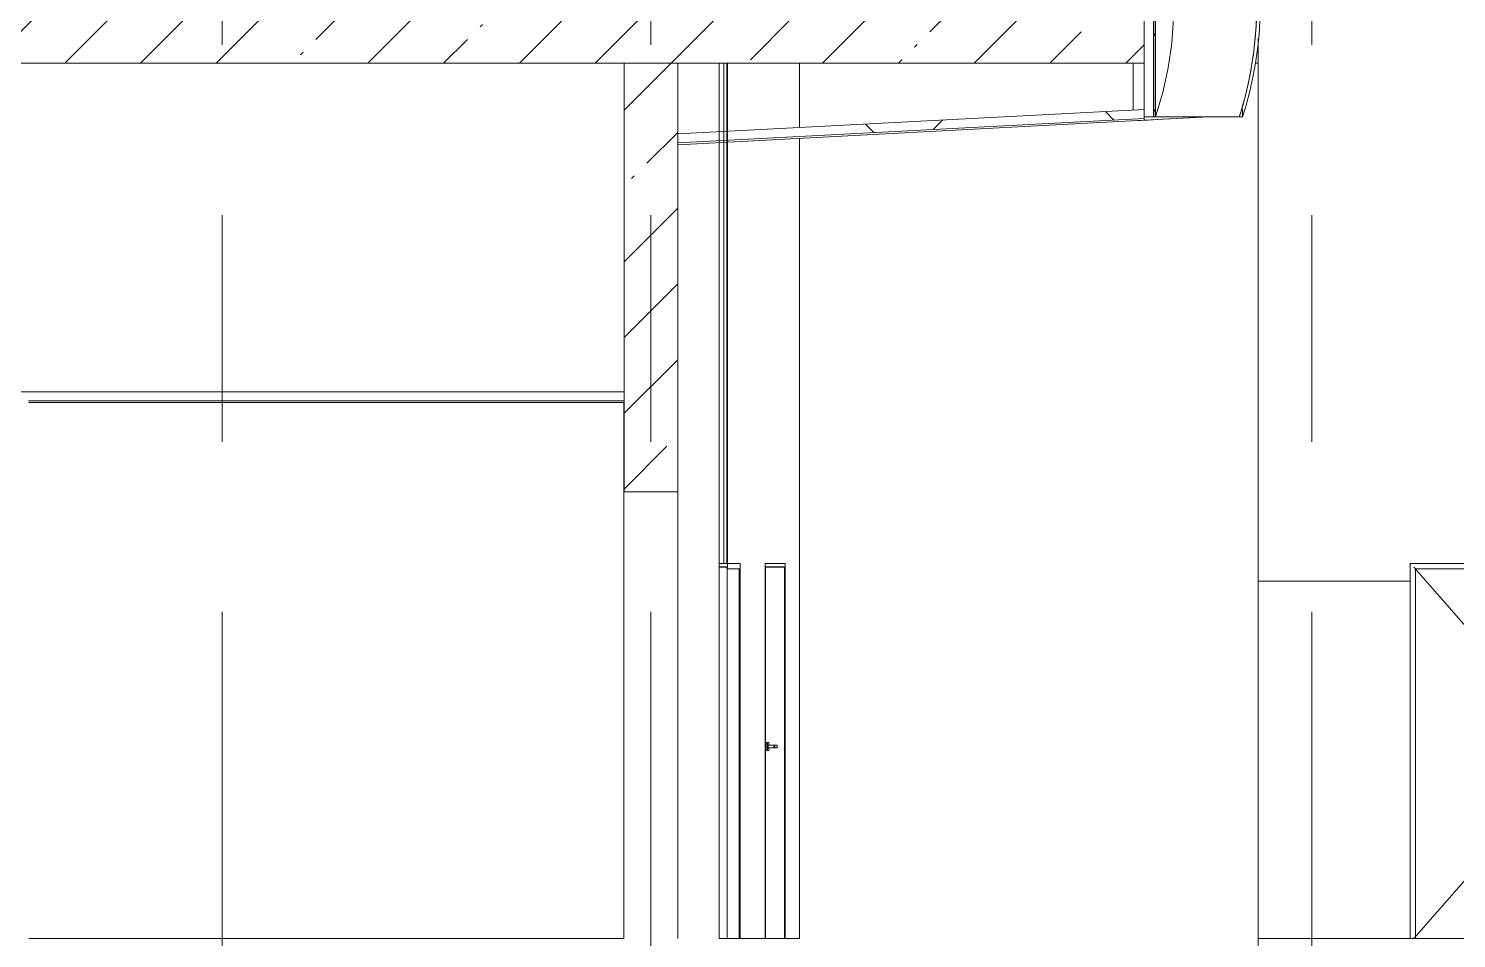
# Model space of a CAD drawing. Header units: millimetres. Extents: x -39507 to 33074, y -24219 to 30962.
# Drawn here: x -16967 to -8974, y 0 to 5095 of the extents above; entities that cross this region are included whole.
import ezdxf

# ---------------------------------------------------------------- set-up
doc = ezdxf.new("R2010")
doc.units = ezdxf.units.MM
doc.linetypes.add('Осевые', pattern=[6350, 1270, -952.5, 3175, -952.5])
for name, color, linetype, lineweight in [('Двери', 7, 'Continuous', 9), ('Каркас_Импост', 7, 'Continuous', 9), ('Общие ребра', 7, 'Continuous', 9), ('Основа _2_-1', 7, 'Continuous', 9), ('Отделка 1 _4_-1', 7, 'Continuous', 9), ('Панель', 7, 'Continuous', 9), ('Перекрытия', 7, 'Continuous', 9), ('Потолки', 7, 'Continuous', 9), ('Стены', 7, 'Continuous', 9), ('Структура _1_', 7, 'Continuous', 18), ('Термическая_воздушная прослойка _3_-1', 7, 'Continuous', 9), ('Штриховка разреза-2', 7, 'Continuous', 9), ('Элементы узлов', 7, 'Continuous', 9)]:
    doc.layers.add(name, color=color, linetype=linetype, lineweight=lineweight)
doc.layers.add('Оси-3', color=7, linetype='Осевые', lineweight=9, true_color=0xaaaaaa)
pattern_1 = [(45, (-2885.9, 6475), (-424.264, 424.264), [600, -100, 20, -100]), (45, (-2885.9, 6899), (-424.264, 424.264), [])]
pattern_2 = [(45, (-2885.9, 6475), (-707.11, 707.11), []), (135, (-2885.9, 6475), (-707.11, -707.11), [])]

# ---------------------------------------------------------------- blocks, each defined once
blk = doc.blocks.new('Дверь - Полуторная_001 - ДВ3_21-15-6256117-Разрез 2-2')
at = {"layer": 'Двери'}
for p, q in [((-8302.9, 1127.5), (-8302.9, 1132.5)), ((-8302.9, 1132.5), (-8302.9, 1127.5)), ((-8302.9, 922.5), (-8302.9, 1127.1)), ((-8477, 1082.5), (-8477, 1067.5)), ((-8473.7, 1082.5), (-8470.4, 1082.5)), ((-8470.4, 1067.5), (-8473.7, 1067.5)), ((-8355.4, 1082.5), (-8470.4, 1082.5)), ((-8470.4, 1082.5), (-8344.6, 1082.5)), ((-8344.6, 1067.5), (-8470.4, 1067.5)), ((-8470.4, 1067.5), (-8355.4, 1067.5)), ((-8382.9, 1101), (-8382.9, 949)), ((-8302.9, 1101), (-8382.9, 1101)), ((-8370.4, 1097.5), (-8370.4, 1082.5)), ((-8325.4, 1097.5), (-8370.4, 1097.5)), ((-8370.4, 1067.5), (-8370.4, 1052.5)), ((-8370.4, 1052.5), (-8325.4, 1052.5)), ((-8344.6, 1082.5), (-8340.4, 1082.5)), ((-8340.4, 1067.5), (-8344.6, 1067.5)), ((-8340.4, 1067.5), (-8340.4, 1082.5)), ((-8340.4, 1067.5), (-8340.4, 1082.5)), ((-8325.4, 1052.5), (-8325.4, 1097.5)), ((-8302.9, 949), (-8302.9, 1101)), ((-8370.4, 997.5), (-8370.4, 952.5)), ((-8325.4, 997.5), (-8370.4, 997.5)), ((-8352.9, 974), (-8352.9, 963.8)), ((-8352.9, 974), (-8352.9, 963.8)), ((-8342.9, 963.8), (-8342.9, 974)), ((-8342.9, 963.8), (-8342.9, 974)), ((-8325.4, 952.5), (-8325.4, 997.5)), ((-8382.9, 949), (-8302.9, 949)), ((-8370.4, 952.5), (-8325.4, 952.5)), ((-8302.9, 922.5), (-8302.9, 917.5)), ((-8302.9, 917.5), (-8302.9, 922.5))]:
    blk.add_line(p, q, dxfattribs=at)
for centre, radius, start, end in [((-8347.9, 980.8), 8.37, 306.67367, 233.32633), ((-8347.9, 980.8), 8.37, 218.9937, 233.32633), ((-8347.9, 963.8), 5, 180, 0), ((-8347.9, 963.8), 5, 240, 300), ((-8347.9, 980.8), 8.37, 306.67367, 321.0063)]:
    blk.add_arc(centre, radius, start, end, dxfattribs=at)
at = {"layer": 'Каркас_Импост'}
for p, q in [((-9232.9, 2100), (-9232.9, 0)), ((-7732.9, 2100), (-9232.9, 2100)), ((-7732.9, 0), (-7732.9, 2100)), ((-9202.9, 0), (-9202.9, 2070)), ((-9202.9, 2070), (-7762.9, 2070)), ((-7762.9, 2070), (-7762.9, 0)), ((-9202.9, 0), (-9232.9, 0)), ((-7732.9, 0), (-7762.9, 0))]:
    blk.add_line(p, q, dxfattribs=at)
at = {"layer": 'Панель'}
for p, q in [((-8302.9, 0), (-8302.9, 2070)), ((-8302.9, 2070), (-8302.9, 0)), ((-9211.9, 0), (-8302.9, 0)), ((-8302.9, 0), (-7753.9, 0))]:
    blk.add_line(p, q, dxfattribs=at)
at = {"layer": 'Элементы узлов'}
for p, q in [((-8302.9, 1039.5), (-9211.9, 2079)), ((-8302.9, 1039.5), (-7753.9, 2079)), ((-9211.9, 0), (-8302.9, 1039.5)), ((-7753.9, 0), (-8302.9, 1039.5))]:
    blk.add_line(p, q, dxfattribs=at)
blk = doc.blocks.new('Базовая стена _ ОС20 - обшивка балкона _мин_вата_фанера 10мм _сталь - ___-6275405-Разрез 2-2')
at = {"layer": 'Стены'}
for p, q in [((-10171.9, 5850), (-10782.9, 5850)), ((-10189.4, 5850), (-10171.9, 5850)), ((-10782.9, 4637.9), (-10782.9, 4900)), ((-10782.9, 4899.9), (-10782.9, 4637.5)), ((-10358, 4600), (-10171.9, 4600)), ((-10171.9, 4600), (-10189.4, 4600))]:
    blk.add_line(p, q, dxfattribs=at)
at = {"layer": 'Стены', "flags": 128}
blk.add_lwpolyline([(-10171.9, 5850), (-10148.4, 5773.4), (-10128, 5695.9), (-10110.7, 5617.7), (-10096.6, 5538.8), (-10085.6, 5459.4), (-10077.9, 5379.7), (-10073.3, 5299.7), (-10071.9, 5219.6), (-10073.7, 5139.5), (-10078.7, 5059.6), (-10086.9, 4979.9), (-10098.3, 4900.5), (-10112.9, 4821.8), (-10130.6, 4743.6), (-10151.4, 4666.2), (-10171.9, 4600)], dxfattribs=at)
at = {"layer": 'Стены'}
for start_param, end_param in [(4.95179, 5.0297), (4.873708, 4.947402), (4.795398, 4.866737), (4.716778, 4.787051), (4.637725, 4.707999), (4.558039, 4.629379), (4.477374, 4.551069), (4.395078, 4.472987)]:
    blk.add_ellipse((-12038, 5225), major_axis=(0, 2003.1), ratio=0.971397, start_param=start_param, end_param=end_param, dxfattribs=at)
blk = doc.blocks.new('Базовая стена _ ОС20 - обшивка балкона _мин_вата_фанера 10мм _сталь - ___-6275406-Разрез 2-2')
at = {"layer": 'Штриховка разреза-2'}
h = blk.add_hatch(dxfattribs=at)
h.set_pattern_fill('FP_4', color=256, style=0, pattern_type=2)
h.set_pattern_definition(pattern_2)
h.paths.add_polyline_path([(-10658.6, 4600), (-10618.2, 4735.6), (-10587.7, 4873.7), (-10567.2, 5013.5), (-10557, 5154.4), (-10557, 5295.6), (-10567.2, 5436.5), (-10587.8, 5577.1), (-10622.1, 5727.6), (-10658.6, 5850), (-10658.6, 4632.2)], flags=0)
at = {"layer": 'Отделка 1 _4_-1', "flags": 128}
blk.add_lwpolyline([(-10658.6, 4600), (-10618.2, 4735.6), (-10587.7, 4873.7), (-10567.2, 5013.5), (-10557, 5154.4), (-10557, 5295.6), (-10567.2, 5436.5), (-10587.7, 5576.3), (-10618.2, 5714.4), (-10658.6, 5850)], dxfattribs=at)
at = {"layer": 'Стены'}
for p, q in [((-10658.6, 5850), (-10658.6, 4600)), ((-10658.6, 5850), (-10189.4, 5850)), ((-10189.4, 4600), (-10658.6, 4600))]:
    blk.add_line(p, q, dxfattribs=at)
blk.add_ellipse((-12038, 5225), major_axis=(0, 2003.1), ratio=0.971397, start_param=4.395078, end_param=5.0297, dxfattribs=at)
blk = doc.blocks.new('Дверь - Однопольная - ДВ22_21х8-6425823-Разрез 2-2')
at = {"layer": 'Двери'}
for p, q in [((-12837.6, 1052.5), (-12837.6, 1097.5)), ((-12837.6, 1097.5), (-12829.6, 1097.5)), ((-12837.6, 1052.5), (-12829.6, 1052.5)), ((-12823.4, 1097.5), (-12829.6, 1097.5)), ((-12829.6, 1097.5), (-12829.6, 1052.5)), ((-12829.6, 1052.5), (-12823.4, 1052.5)), ((-12827.6, 1082.5), (-12795.3, 1082.5)), ((-12827.6, 1067.5), (-12827.6, 1082.5)), ((-12795.3, 1067.5), (-12827.6, 1067.5)), ((-12823.4, 1082.5), (-12823.4, 1097.5)), ((-12823.4, 1052.5), (-12823.4, 1067.5)), ((-12785.7, 1082.5), (-12801.7, 1082.5)), ((-12801.7, 1067.5), (-12785.7, 1067.5)), ((-12795.3, 1082.5), (-12789.6, 1082.5)), ((-12789.6, 1067.5), (-12795.3, 1067.5)), ((-12789.6, 1082.5), (-12794.3, 1082.5)), ((-12794.3, 1082.5), (-12776.9, 1082.5)), ((-12794.3, 1067.5), (-12794.3, 1082.5)), ((-12776.9, 1067.5), (-12794.3, 1067.5)), ((-12794.3, 1067.5), (-12789.6, 1067.5)), ((-12789.6, 1067.5), (-12789.6, 1082.5)), ((-12777, 1067.5), (-12777, 1082.5)), ((-12776.9, 1067.5), (-12776.9, 1082.5))]:
    blk.add_line(p, q, dxfattribs=at)
at = {"layer": 'Каркас_Импост'}
for p, q in [((-12843.6, 2100), (-12843.6, 0)), ((-12732.3, 2100), (-12843.6, 2100)), ((-12840.8, 0), (-12840.8, 2080)), ((-12840.8, 2080), (-12735.1, 2080)), ((-12774.7, 2080), (-12840.8, 2080)), ((-12735.1, 2080), (-12774.7, 2080)), ((-12735.1, 2080), (-12735.1, 0)), ((-12732.3, 2100), (-12732.3, 0)), ((-12843.6, 0), (-12890.2, 0)), ((-12840.8, 0), (-12843.6, 0)), ((-12776.1, 0), (-12783, 0)), ((-12735.1, 0), (-12774.7, 0)), ((-12732.3, 0), (-12735.1, 0))]:
    blk.add_line(p, q, dxfattribs=at)
at = {"layer": 'Панель'}
for p, q in [((-12735.2, 2079), (-12840.7, 2079)), ((-12840.7, 2079), (-12840.7, 0)), ((-12735.2, 0), (-12735.2, 2079)), ((-12840.7, 0), (-12880.3, 0)), ((-12840.7, 0), (-12735.2, 0))]:
    blk.add_line(p, q, dxfattribs=at)
blk = doc.blocks.new('Дверь - Полуторная_001 - ДВ19_21-14-6469159-Разрез 2-2')
at = {"layer": 'Каркас_Импост'}
for p, q in [((-13053.4, 2100), (-13100.8, 2100)), ((-13100.8, 2100), (-13100.8, 2080)), ((-13100.8, 2080), (-13055.4, 2080)), ((-13055.4, 2080), (-13055.4, 2070)), ((-13053.4, 2070), (-13053.4, 2100)), ((-12982.8, 2100), (-13053.4, 2100)), ((-12982.8, 0), (-12982.8, 2100)), ((-13055.4, 2070), (-13053.4, 2070)), ((-13053.4, 2070), (-12987, 2070)), ((-12988.9, 0), (-12988.9, 2070)), ((-12987, 2070), (-12987, 0)), ((-12987.6, 0), (-13032.1, 0)), ((-12982.8, 0), (-12987, 0))]:
    blk.add_line(p, q, dxfattribs=at)
at = {"layer": 'Панель'}
for p, q in [((-13055.4, 2079), (-13100.8, 2079)), ((-13100.8, 2079), (-13100.8, 0)), ((-13055.4, 0), (-13055.4, 2079)), ((-13100.8, 0), (-13055.4, 0)), ((-13055.4, 0), (-12987.7, 0))]:
    blk.add_line(p, q, dxfattribs=at)

msp = doc.modelspace()

# ---------------------------------------------------------------- hatches: boundary and pattern name
at = {"layer": 'Штриховка разреза-2'}
h = msp.add_hatch(dxfattribs=at)
h.set_pattern_fill('FP_4', color=256, style=0, pattern_type=2)
h.set_pattern_definition(pattern_2)
h.paths.add_polyline_path([(-10670, 4600), (-10670, 5850), (-10721.4, 5850), (-10721.4, 4600)], flags=0)
h = msp.add_hatch(dxfattribs=at)
h.set_pattern_fill('FP_13', color=256, style=0, pattern_type=2)
h.set_pattern_definition([(45, (-2885.9, 6475), (-212.132, 212.132), [])])
h.paths.add_polyline_path([(-10659.7, 4600), (-10659.7, 5850), (-10670, 5850), (-10670, 4600)], flags=0)
h = msp.add_hatch(dxfattribs=at)
h.set_pattern_fill('FP_2', color=256, style=0, pattern_type=2)
h.set_pattern_definition(pattern_1)
h.paths.add_polyline_path([(-17870.4, 4900), (-10721.4, 4900), (-10721.4, 5150), (-17882.9, 5150), (-17882.9, 5050), (-17870.4, 5050)], flags=0)
h.paths.add_polyline_path([(3588.2, 4900), (16067.1, 4900), (16067.1, 5150), (3355.7, 5150), (3355.7, 4900)], flags=0)
h = msp.add_hatch(dxfattribs=at)
h.set_pattern_fill('FP_2', color=256, style=0, pattern_type=2)
h.set_pattern_definition(pattern_1)
h.paths.add_polyline_path([(-13332.9, 2500), (-13332.9, 4900), (-13632.9, 4900), (-13632.9, 2500), (-13423, 2500)], flags=0)
h = msp.add_hatch(dxfattribs=at)
h.set_pattern_fill('FP_4', color=256, style=0, pattern_type=2)
h.set_pattern_definition(pattern_2)
h.paths.add_polyline_path([(-13332.9, 4454.1), (-10721.4, 4591), (-10721.4, 4641.1), (-13332.9, 4504.2)], flags=0)

# ---------------------------------------------------------------- linework, layer by layer
at = {"layer": 'Общие ребра'}
for p, q in [((-10659.7, 5850), (-10659.7, 4600)), ((-10658.6, 4600), (-10658.6, 5850)), ((-13332.9, 2500), (-13332.9, 4895)), ((-13055.4, 4900), (-13055.4, 2100)), ((-16965.9, 3010), (-16967.9, 3010)), ((-13632.9, 3010), (-13634.9, 3010)), ((-13632.9, 3000), (-13632.9, 2500))]:
    msp.add_line(p, q, dxfattribs=at)
at = {"layer": 'Оси-3'}
for p, q in [((-15882.9, -22619.5), (-15882.9, 29000)), ((-13482.9, -22619.5), (-13482.9, 29000)), ((-9782.9, -22619.5), (-9782.9, 29000))]:
    msp.add_line(p, q, dxfattribs=at)
at = {"layer": 'Основа _2_-1'}
for p, q in [((-13100.8, 4900), (-13100.8, 2100)), ((-13075.6, 4900), (-13100.8, 4900)), ((-13100.8, 2100), (-13075.6, 2100))]:
    msp.add_line(p, q, dxfattribs=at)
at = {"layer": 'Отделка 1 _4_-1'}
for p, q in [((-13055.4, 4900), (-13057.4, 4900)), ((-13053.4, 4900), (-13055.4, 4900)), ((-13053.4, 2100), (-13053.4, 4900)), ((-10670, 4600), (-10659.7, 4600)), ((-10659.7, 4600), (-10658.6, 4600)), ((-16965.9, 3000), (-13634.9, 3000)), ((-13057.4, 2100), (-13055.4, 2100)), ((-13055.4, 2100), (-13053.4, 2100))]:
    msp.add_line(p, q, dxfattribs=at)
at = {"layer": 'Перекрытия'}
for p, q in [((-10782.9, 4900), (-10721.3, 4900)), ((-13003.4, 0), (-12943, 0))]:
    msp.add_line(p, q, dxfattribs=at)
at = {"layer": 'Потолки'}
for p, q in [((-10721.3, 4641.1), (-10782.9, 4637.9)), ((-10358.7, 4600), (-10721.4, 4581))]:
    msp.add_line(p, q, dxfattribs=at)
at = {"layer": 'Потолки', "flags": 128}
msp.add_lwpolyline([(-10782.9, 4577.8), (-10700.2, 4582.1), (-10619.4, 4586.3), (-10542.3, 4590.4), (-10470.7, 4594.1), (-10406.2, 4597.5), (-10358.1, 4600)], dxfattribs=at)
at = {"layer": 'Стены'}
for p, q in [((-10082.9, 4900), (-10082.9, 5039.1)), ((-10782.9, 4900), (-17870.4, 4900)), ((-13632.9, 4900), (-17870.4, 4900)), ((-13632.9, 4650), (-13632.9, 4900)), ((-13007.4, 4900), (-13332.9, 4900)), ((-13332.9, 4900), (-13332.9, 0)), ((-12651, 4900), (-13053.4, 4900)), ((-12651, 4895), (-12651, 4900)), ((-12651, 4895), (-12650.8, 4895)), ((-12650.8, 4895), (-12650.8, 4540)), ((-10782.9, 4637.9), (-10782.9, 4900)), ((-10782.9, 4900), (-10782.9, 4637.9)), ((-10082.9, 4900), (-10100.7, 4900)), ((-10100.7, 4900), (-10082.9, 4900)), ((-10082.9, -100), (-10082.9, 4900)), ((-13632.9, 2500), (-13632.9, 4650)), ((-10171.9, 4600), (-10171.9, 4643.5)), ((-10658.6, 4600), (-10189.4, 4600)), ((-10304.3, 4600), (-10358.1, 4600)), ((-10357.7, 4600), (-10172.3, 4600)), ((-10233.9, 4600), (-10304.1, 4600)), ((-10248.6, 4600), (-10235, 4600)), ((-10171.9, 4600), (-10189.4, 4600)), ((-12650.8, 4479.9), (-12650.8, 0)), ((-13634.9, 3000), (-16965.9, 3000)), ((-13634.9, 0), (-13634.9, 3000)), ((-13632.9, 2500), (-13332.9, 2500)), ((-13332.9, 2500), (-13332.9, 0)), ((-13053.4, 2100), (-12982.8, 2100)), ((-13029.3, 2100), (-12982.8, 2100)), ((-12982.8, 2100), (-12982.8, 10)), ((-12843.6, 10), (-12843.6, 2100)), ((-12843.6, 2100), (-12732.3, 2100)), ((-12778.8, 2100), (-12732.3, 2100)), ((-12732.3, 2100), (-12732.3, 10)), ((-9232.9, 2000), (-9232.9, 2100)), ((-9232.9, 2100), (-7732.9, 2100)), ((-10082.9, 2000), (-9232.9, 2000)), ((-9232.9, 2000), (-10082.9, 2000)), ((-9232.9, 10), (-9232.9, 2000)), ((-16965.9, 0), (-13634.9, 0)), ((-12982.8, 0), (-13029.3, 0)), ((-13007.4, 0), (-12698.5, 0)), ((-12982.8, 10), (-12982.8, 0)), ((-12982.8, 0), (-12843.6, 0)), ((-12843.6, 0), (-12843.6, 10)), ((-12732.3, 0), (-12778.8, 0)), ((-12732.3, 10), (-12732.3, 0)), ((-12732.3, 0), (-12651, 0)), ((-10082.9, 0), (-9232.9, 0)), ((-9232.9, 0), (-9232.9, 10)), ((-7732.9, 0), (-9232.9, 0))]:
    msp.add_line(p, q, dxfattribs=at)
at = {"layer": 'Структура _1_'}
for p, q in [((-10721.4, 5850), (-10721.4, 4600)), ((-10670, 5850), (-10670, 4600)), ((-10721.4, 4900), (-10721.4, 5150)), ((-17870.4, 4900), (-13632.9, 4900)), ((-13632.9, 4900), (-13632.9, 3000)), ((-13332.9, 4895), (-13332.9, 4900)), ((-13332.9, 4900), (-10721.4, 4900)), ((-13057.4, 4900), (-13075.6, 4900)), ((-13075.6, 4900), (-13075.6, 2100)), ((-13057.4, 4900), (-13057.4, 2100)), ((-10721.4, 4591), (-13332.9, 4454.1)), ((-13332.9, 4444.1), (-10721.4, 4581)), ((-10721.4, 4600), (-10670, 4600)), ((-10721.4, 4581), (-10721.4, 4591)), ((-13332.9, 4454.1), (-13332.9, 4444.1)), ((-13632.9, 3060), (-18547.9, 3060)), ((-13632.9, 3010), (-13632.9, 3060)), ((-13634.9, 3010), (-16965.9, 3010)), ((-13632.9, 3000), (-13632.9, 3010)), ((-13632.9, 2500), (-13332.9, 2500)), ((-13075.6, 2100), (-13057.4, 2100))]:
    msp.add_line(p, q, dxfattribs=at)
at = {"layer": 'Термическая_воздушная прослойка _3_-1'}
for p, q in [((-10721.4, 4641.1), (-13332.9, 4504.2)), ((-10721.4, 4591), (-10721.4, 4641.1)), ((-13332.9, 4504.2), (-13332.9, 4454.1))]:
    msp.add_line(p, q, dxfattribs=at)

# ---------------------------------------------------------------- block references
at = {"layer": 'Двери'}
for name in ['Дверь - Полуторная_001 - ДВ19_21-14-6469159-Разрез 2-2', 'Дверь - Однопольная - ДВ22_21х8-6425823-Разрез 2-2', 'Дверь - Полуторная_001 - ДВ3_21-15-6256117-Разрез 2-2']:
    msp.add_blockref(name, (0, 0), dxfattribs=at)
at = {"layer": 'Стены'}
for name in ['Базовая стена _ ОС20 - обшивка балкона _мин_вата_фанера 10мм _сталь - ___-6275405-Разрез 2-2', 'Базовая стена _ ОС20 - обшивка балкона _мин_вата_фанера 10мм _сталь - ___-6275406-Разрез 2-2']:
    msp.add_blockref(name, (0, 0), dxfattribs=at)

doc.saveas('drawing.dxf')
